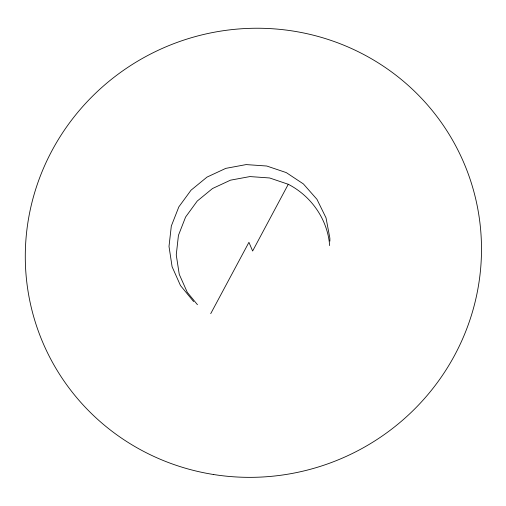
<?xml version="1.0" encoding="UTF-8"?>
<svg xmlns="http://www.w3.org/2000/svg" width="506" height="506" viewBox="0 0 506 506"><rect width="100%" height="100%" fill="white"/><g stroke="black" fill="none" stroke-linecap="round" stroke-linejoin="round"><path stroke-width="0.76" d="M329.653 245.587C327.705 219.553 311.373 196.157 288.275 184.285L252.633 251.014L248.927 242.323L210.717 313.669M288.275 184.285L269.622 177.967L249.92 176.575L230.464 180.174L212.507 188.523L197.22 201.072L185.601 217.03L178.441 235.366L176.252 254.891L179.25 274.322L187.283 292.329L197.454 304.707M193.64 301.589L180.484 285.561L172.103 266.744L169.004 246.441L171.319 226.037L178.833 206.884L191.009 190.212L207.011 177.1L225.796 168.365L246.15 164.589L266.757 166.019L286.269 172.597L303.398 183.937L316.971 199.345L326.016 217.827L329.868 238.162L329.887 241.134M213.557 474.514A228.889 223.76 -23.1 0 0 467.816 172.755A228.889 223.76 -23.1 0 0 78.797 111.111A228.889 223.76 -23.1 0 0 213.557 474.514"/></g></svg>
